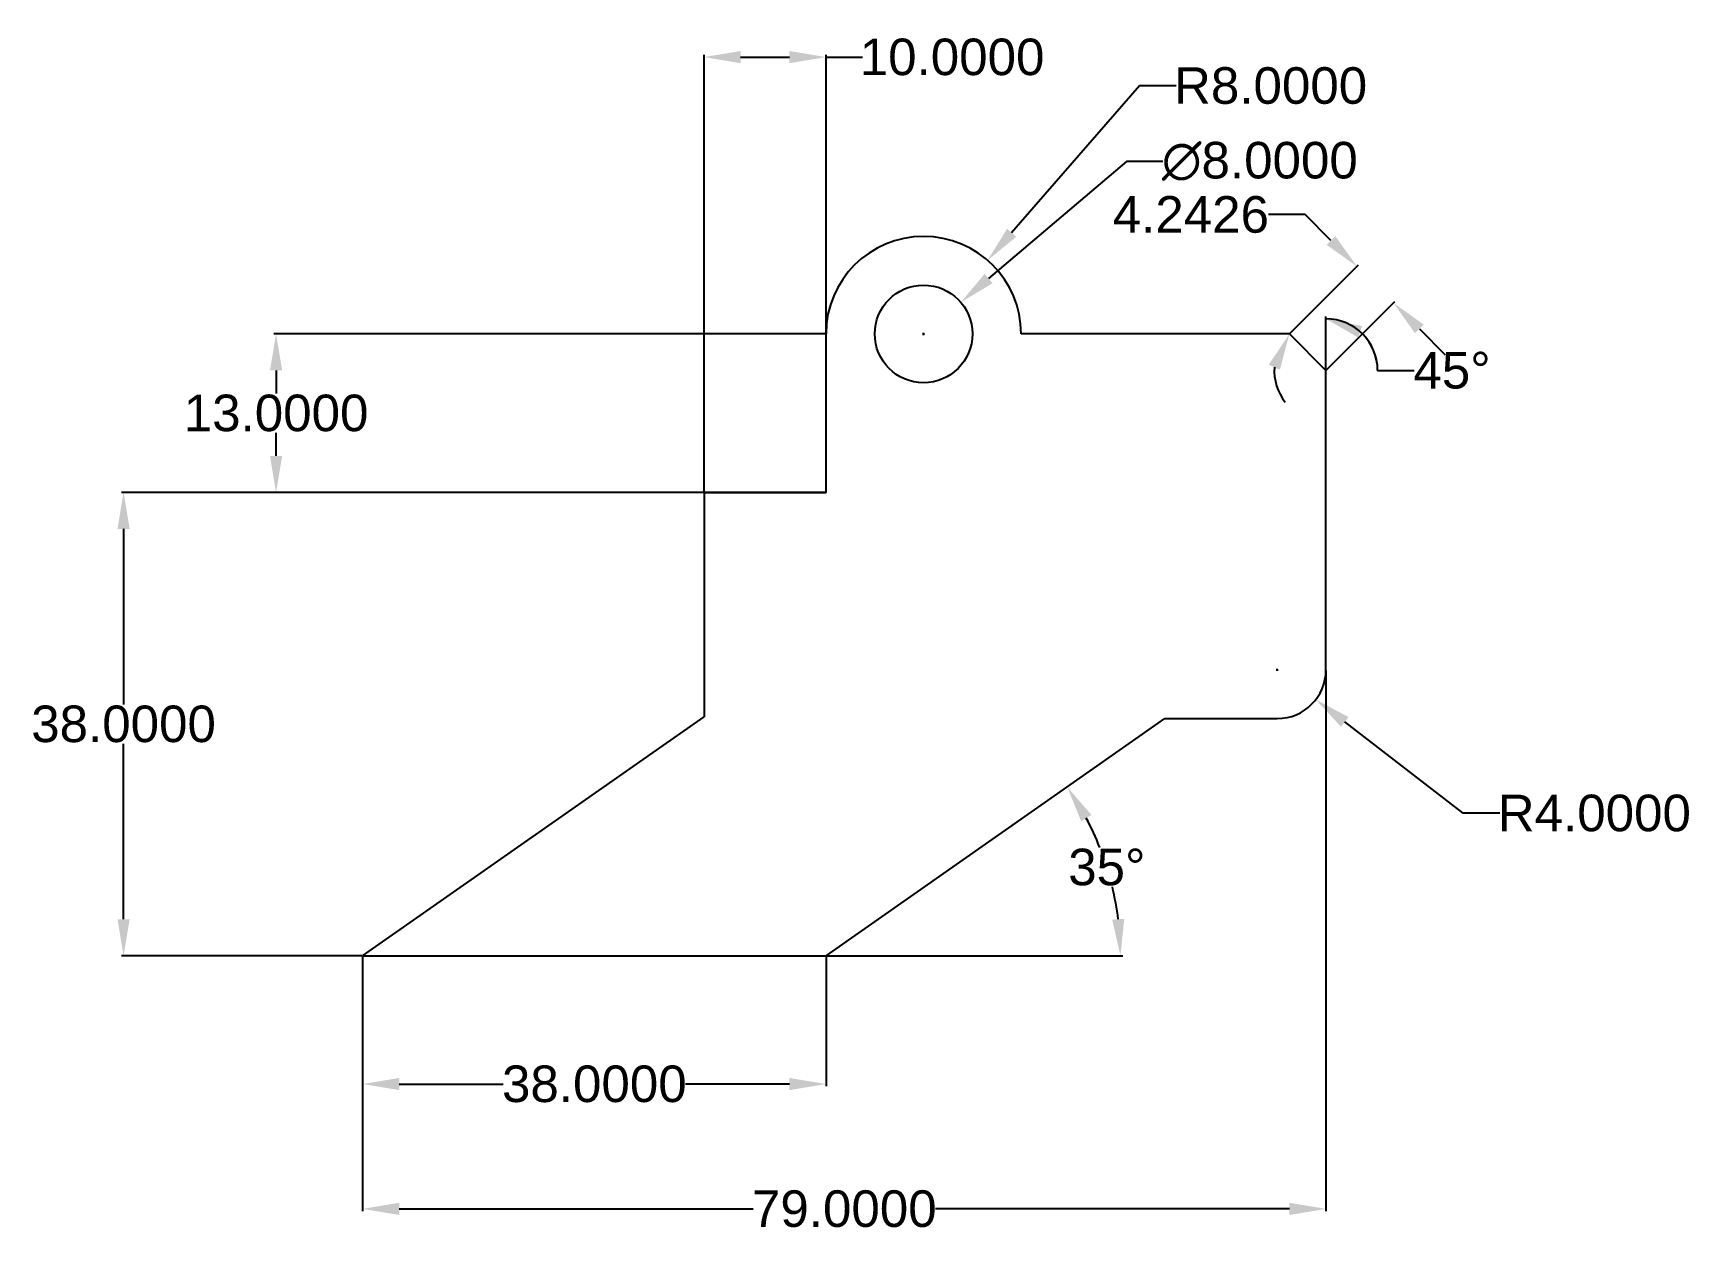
# Model space of a CAD drawing. Header units: millimetres. Extents: x -27 to 109, y -23 to 76.
import ezdxf

# ---------------------------------------------------------------- set-up
doc = ezdxf.new("R2010")
doc.units = ezdxf.units.MM
doc.header["$MEASUREMENT"] = 0
doc.styles.get("Standard").update_dxf_attribs({"font": 'arial.ttf'})
doc.dimstyles.get("Standard").update_dxf_attribs({"dimtxt": 3, "dimasz": 3, "dimexe": 0.18, "dimexo": 0.0625, "dimgap": 0.09, "dimtad": 0, "dimtih": 1, "dimtoh": 1, "dimdec": 4, "dimzin": 0, "dimdsep": 46, "dimtxsty": 'Standard', "dimcen": 0.09, "dimadec": 0, "dimazin": 0, "dimtfac": 1, "dimtdec": 4, "dimtofl": 0, "dimtmove": 0, "dimatfit": 3, "dimfxl": 1, "dimtolj": 1, "dimtzin": 0, "dimarcsym": 0})

# ---------------------------------------------------------------- blocks, each defined once
blk = doc.blocks.new('*D2')
at = {"color": 0, "lineweight": -2, "transparency": 16777216}
for p, q in [((0, -0.06), (0, -10.7)), ((38, -0.06), (38, -10.7)), ((3, -10.52), (11.52, -10.52)), ((35, -10.52), (26.48, -10.52))]:
    blk.add_line(p, q, dxfattribs=at)
at = {"color": 0, "transparency": 16777216}
for points in [[(3, -10.02), (3, -11.02), (0, -10.52)], [(35, -10.02), (35, -11.02), (38, -10.52)]]:
    blk.add_solid(points, dxfattribs=at)
at = {"layer": 'Defpoints', "color": 0, "transparency": 16777216}
for p in [(0, 0), (38, 0), (38, -10.52)]:
    blk.add_point(p, dxfattribs=at)
at = {"color": 0, "transparency": 16777216, "insert": (19, -10.52), "char_height": 3, "attachment_point": 5}
blk.add_mtext('\\A1;38.0000', dxfattribs=at)
blk = doc.blocks.new('*D3')
at = {"color": 0, "lineweight": -2, "transparency": 16777216}
for p, q in [((27.94, 38), (-19.79, 38)), ((-19.61, 35), (-19.61, 20.62)), ((-19.61, 3), (-19.61, 17.38)), ((-0.06, 0), (-19.79, 0))]:
    blk.add_line(p, q, dxfattribs=at)
at = {"color": 0, "transparency": 16777216}
for points in [[(-20.11, 35), (-19.11, 35), (-19.61, 38)], [(-20.11, 3), (-19.11, 3), (-19.61, 0)]]:
    blk.add_solid(points, dxfattribs=at)
at = {"layer": 'Defpoints', "color": 0, "transparency": 16777216}
for p in [(28, 38), (0, 0), (-19.61, 0)]:
    blk.add_point(p, dxfattribs=at)
at = {"color": 0, "transparency": 16777216, "insert": (-19.61, 19), "char_height": 3, "attachment_point": 5}
blk.add_mtext('\\A1;38.0000', dxfattribs=at)
blk = doc.blocks.new('*D4')
at = {"color": 0, "lineweight": -2, "transparency": 16777216}
for p, q in [((28, 38.06), (28, 73.88)), ((31, 73.7), (35, 73.7)), ((38, 38.06), (38, 73.88)), ((38, 73.7), (41, 73.7))]:
    blk.add_line(p, q, dxfattribs=at)
at = {"color": 0, "transparency": 16777216}
for points in [[(31, 74.2), (31, 73.2), (28, 73.7)], [(35, 74.2), (35, 73.2), (38, 73.7)]]:
    blk.add_solid(points, dxfattribs=at)
at = {"layer": 'Defpoints', "color": 0, "transparency": 16777216}
for p in [(38, 73.7), (28, 38), (38, 38)]:
    blk.add_point(p, dxfattribs=at)
at = {"color": 0, "transparency": 16777216, "insert": (48.34, 73.7), "char_height": 3, "attachment_point": 5}
blk.add_mtext('\\A1;10.0000', dxfattribs=at)
blk = doc.blocks.new('*D5')
at = {"color": 0, "lineweight": -2, "transparency": 16777216}
for p, q in [((37.94, 51), (-7.28, 51)), ((-7.1, 48), (-7.1, 46.12)), ((-7.1, 41), (-7.1, 42.88)), ((37.94, 38), (-7.28, 38))]:
    blk.add_line(p, q, dxfattribs=at)
at = {"color": 0, "transparency": 16777216}
for points in [[(-7.6, 48), (-6.6, 48), (-7.1, 51)], [(-7.6, 41), (-6.6, 41), (-7.1, 38)]]:
    blk.add_solid(points, dxfattribs=at)
at = {"layer": 'Defpoints', "color": 0, "transparency": 16777216}
for p in [(38, 51), (-7.1, 38), (38, 38)]:
    blk.add_point(p, dxfattribs=at)
at = {"color": 0, "transparency": 16777216, "insert": (-7.1, 44.5), "char_height": 3, "attachment_point": 5}
blk.add_mtext('\\A1;13.0000', dxfattribs=at)
blk = doc.blocks.new('*D6')
at = {"color": 0, "lineweight": -2, "transparency": 16777216}
for p, q in [((79, 23.39), (79, -20.94)), ((0, -0.06), (0, -20.94)), ((3, -20.76), (32.03, -20.76)), ((76, -20.76), (46.97, -20.76))]:
    blk.add_line(p, q, dxfattribs=at)
at = {"color": 0, "transparency": 16777216}
for points in [[(3, -20.26), (3, -21.26), (0, -20.76)], [(76, -20.26), (76, -21.26), (79, -20.76)]]:
    blk.add_solid(points, dxfattribs=at)
at = {"layer": 'Defpoints', "color": 0, "transparency": 16777216}
for p in [(79, 23.45), (0, 0), (79, -20.76)]:
    blk.add_point(p, dxfattribs=at)
at = {"color": 0, "transparency": 16777216, "insert": (39.5, -20.76), "char_height": 3, "attachment_point": 5}
blk.add_mtext('\\A1;79.0000', dxfattribs=at)
blk = doc.blocks.new('*D7')
at = {"color": 0, "lineweight": -2, "transparency": 16777216}
blk.add_line((38.06, 0), (62.33, 0), dxfattribs=at)
for start, end in [(21.5861, 27.878), (7.122, 13.504)]:
    blk.add_arc((38, 0), 24.15, start, end, dxfattribs=at)
at = {"color": 0, "transparency": 16777216}
for points in [[(58.92, 11.03), (59.77, 11.55), (57.78, 13.85)], [(62.46, 3.03), (61.47, 2.96), (62.15, 0)]]:
    blk.add_solid(points, dxfattribs=at)
at = {"layer": 'Defpoints', "color": 0, "transparency": 16777216}
for p in [(65.78, 19.45), (61.65, 4.88), (0, 0), (38, 0), (38, 0)]:
    blk.add_point(p, dxfattribs=at)
at = {"color": 0, "transparency": 16777216, "insert": (61.03, 7.26), "char_height": 3, "attachment_point": 5}
blk.add_mtext('\\A1;35°', dxfattribs=at)
blk = doc.blocks.new('*D8')
at = {"color": 0, "lineweight": -2, "transparency": 16777216}
for p, q in [((74.91, 23.45), (75.09, 23.45)), ((75, 23.36), (75, 23.54)), ((90.26, 11.69), (80.54, 19.18)), ((93.26, 11.69), (90.26, 11.69))]:
    blk.add_line(p, q, dxfattribs=at)
at = {"color": 0, "transparency": 16777216}
blk.add_solid([(80.85, 19.58), (80.24, 18.78), (78.17, 21.01)], dxfattribs=at)
at = {"layer": 'Defpoints', "color": 0, "transparency": 16777216}
for p in [(75, 23.45), (78.17, 21.01)]:
    blk.add_point(p, dxfattribs=at)
at = {"color": 0, "transparency": 16777216, "insert": (101.01, 11.69), "char_height": 3, "attachment_point": 5}
blk.add_mtext('\\A1;R4.0000', dxfattribs=at)
blk = doc.blocks.new('*D9')
at = {"color": 0, "lineweight": -2, "transparency": 16777216}
for p, q in [((79, 48.06), (79, 52.42)), ((83.24, 48), (86.24, 48))]:
    blk.add_line(p, q, dxfattribs=at)
for start, end in [(0, 90), (7.1808, 48.5904), (176.4096, 217.8192)]:
    blk.add_arc((79, 48), 4.24, start, end, dxfattribs=at)
at = {"color": 0, "transparency": 16777216}
for points in [[(81.63, 50.71), (81.98, 51.65), (79, 52.24)], [(74.31, 48.47), (75.22, 48.06), (76, 51)]]:
    blk.add_solid(points, dxfattribs=at)
at = {"layer": 'Defpoints', "color": 0, "transparency": 16777216}
for p in [(76.88, 51.67), (76, 51), (79, 48), (79, 48), (79, 23.45)]:
    blk.add_point(p, dxfattribs=at)
at = {"color": 0, "transparency": 16777216, "insert": (89.34, 48), "char_height": 3, "attachment_point": 5}
blk.add_mtext('\\A1;45°', dxfattribs=at)
blk = doc.blocks.new('*D10')
at = {"color": 0, "lineweight": -2, "transparency": 16777216}
for p, q in [((77.29, 60.78), (74.29, 60.78)), ((79.41, 58.66), (77.29, 60.78)), ((76.04, 51.04), (81.66, 56.66)), ((79.04, 48.04), (84.66, 53.66)), ((86.66, 51.41), (88.78, 49.29))]:
    blk.add_line(p, q, dxfattribs=at)
at = {"color": 0, "transparency": 16777216}
for points in [[(79.77, 59.01), (79.06, 58.3), (81.54, 56.54)], [(87.01, 51.77), (86.3, 51.06), (84.54, 53.54)]]:
    blk.add_solid(points, dxfattribs=at)
at = {"layer": 'Defpoints', "color": 0, "transparency": 16777216}
for p in [(81.54, 56.54), (76, 51), (79, 48)]:
    blk.add_point(p, dxfattribs=at)
at = {"color": 0, "transparency": 16777216, "insert": (67.92, 60.78), "char_height": 3, "attachment_point": 5}
blk.add_mtext('\\A1;4.2426', dxfattribs=at)
blk = doc.blocks.new('*D11')
at = {"color": 0, "lineweight": -2, "transparency": 16777216}
for p, q in [((62.63, 65.15), (51.33, 55.54)), ((65.63, 65.15), (62.63, 65.15)), ((45.91, 51), (46.09, 51)), ((46, 50.91), (46, 51.09))]:
    blk.add_line(p, q, dxfattribs=at)
at = {"color": 0, "transparency": 16777216}
blk.add_solid([(51.01, 55.92), (51.66, 55.16), (49.05, 53.59)], dxfattribs=at)
at = {"layer": 'Defpoints', "color": 0, "transparency": 16777216}
for p in [(49.05, 53.59), (42.95, 48.41)]:
    blk.add_point(p, dxfattribs=at)
at = {"color": 0, "transparency": 16777216, "insert": (73.58, 65.15), "char_height": 3, "attachment_point": 5}
blk.add_mtext('\\A1;∅8.0000', dxfattribs=at)
blk = doc.blocks.new('*D12')
at = {"color": 0, "lineweight": -2, "transparency": 16777216}
for p, q in [((63.72, 71.35), (53.22, 59.3)), ((66.72, 71.35), (63.72, 71.35)), ((45.91, 51), (46.09, 51)), ((46, 50.91), (46, 51.09))]:
    blk.add_line(p, q, dxfattribs=at)
at = {"color": 0, "transparency": 16777216}
blk.add_solid([(52.85, 59.62), (53.6, 58.97), (51.25, 57.03)], dxfattribs=at)
at = {"layer": 'Defpoints', "color": 0, "transparency": 16777216}
for p in [(51.25, 57.03), (46, 51)]:
    blk.add_point(p, dxfattribs=at)
at = {"color": 0, "transparency": 16777216, "insert": (74.46, 71.35), "char_height": 3, "attachment_point": 5}
blk.add_mtext('\\A1;R8.0000', dxfattribs=at)

msp = doc.modelspace()

# ---------------------------------------------------------------- linework, layer by layer
for p, q in [((38, 38), (38, 51)), ((76, 51), (54, 51)), ((76, 51), (79, 48)), ((79, 23.45342), (79, 48)), ((28, 38), (38, 38)), ((38, 38), (28, 38)), ((28, 38), (28, 19.60581)), ((0, 0), (28, 19.60581)), ((38, 0), (65.78236, 19.45342)), ((65.78236, 19.45342), (75, 19.45342)), ((0, 0), (38, 0)), ((0, 0), (38, 0))]:
    msp.add_line(p, q)
msp.add_circle((46, 51), 4)
for centre, radius, start, end in [((46, 51), 8, 0, 180), ((75, 23.45342), 4, 270, 0)]:
    msp.add_arc(centre, radius, start, end)

# ---------------------------------------------------------------- dimensions: what is measured, and where the dimension line sits
for base, p1, p2, picture, middle in [((38, 73.70022), (28, 38), (38, 38), '*D4', (48.33625, 73.70022)), ((79, -20.75915), (0, 0), (79, 23.45342), '*D6', (39.5, -20.75915)), ((38, -10.52293), (0, 0), (38, 0), '*D2', (19, -10.52293))]:
    dim = msp.add_linear_dim(base=base, p1=p1, p2=p2, dimstyle='Standard')
    dim.commit()
    dim.dimension.update_dxf_attribs({"geometry": picture, "text_midpoint": middle})
for center, mpoint, picture, middle in [((46, 51), (51.25319, 57.03357), '*D12', (74.46484, 71.34924)), ((75, 23.45342), (78.1682, 21.01159), '*D8', (101.00709, 11.69242))]:
    dim = msp.add_radius_dim(center=center, mpoint=mpoint, dimstyle='Standard')
    dim.commit()
    dim.dimension.update_dxf_attribs({"geometry": picture, "text_midpoint": middle, "dimtype": 164})
dim = msp.add_diameter_dim_2p(p1=(42.95336, 48.4081), p2=(49.04664, 53.5919), dimstyle='Standard')
dim.commit()
dim.dimension.update_dxf_attribs({"geometry": '*D11', "text_midpoint": (73.57535, 65.14896), "dimtype": 163})
dim = msp.add_aligned_dim(p1=(79, 48), p2=(76, 51), distance=-7.82913, dimstyle='Standard')
dim.commit()
dim.dimension.update_dxf_attribs({"geometry": '*D10', "text_midpoint": (67.9169, 60.77867)})
for base, line1, line2, picture, middle in [((76.87868, 51.67423), ((79, 23.45342), (79, 48)), ((76, 51), (79, 48)), '*D9', (89.33571, 48)), ((61.65148, 4.88364), ((0, 0), (38, 0)), ((38, 0), (65.78236, 19.45342)), '*D7', (61.03266, 7.26217))]:
    dim = msp.add_angular_dim_2l(base=base, line1=line1, line2=line2, dimstyle='Standard')
    dim.commit()
    dim.dimension.update_dxf_attribs({"geometry": picture, "text_midpoint": middle})
for base, p1, p2, picture, middle in [((-7.09861, 38), (38, 51), (38, 38), '*D5', (-7.09861, 44.5)), ((-19.61263, 0), (28, 38), (0, 0), '*D3', (-19.61263, 19))]:
    dim = msp.add_linear_dim(base=base, p1=p1, p2=p2, angle=90, dimstyle='Standard')
    dim.commit()
    dim.dimension.update_dxf_attribs({"geometry": picture, "text_midpoint": middle})

doc.saveas('drawing.dxf')
